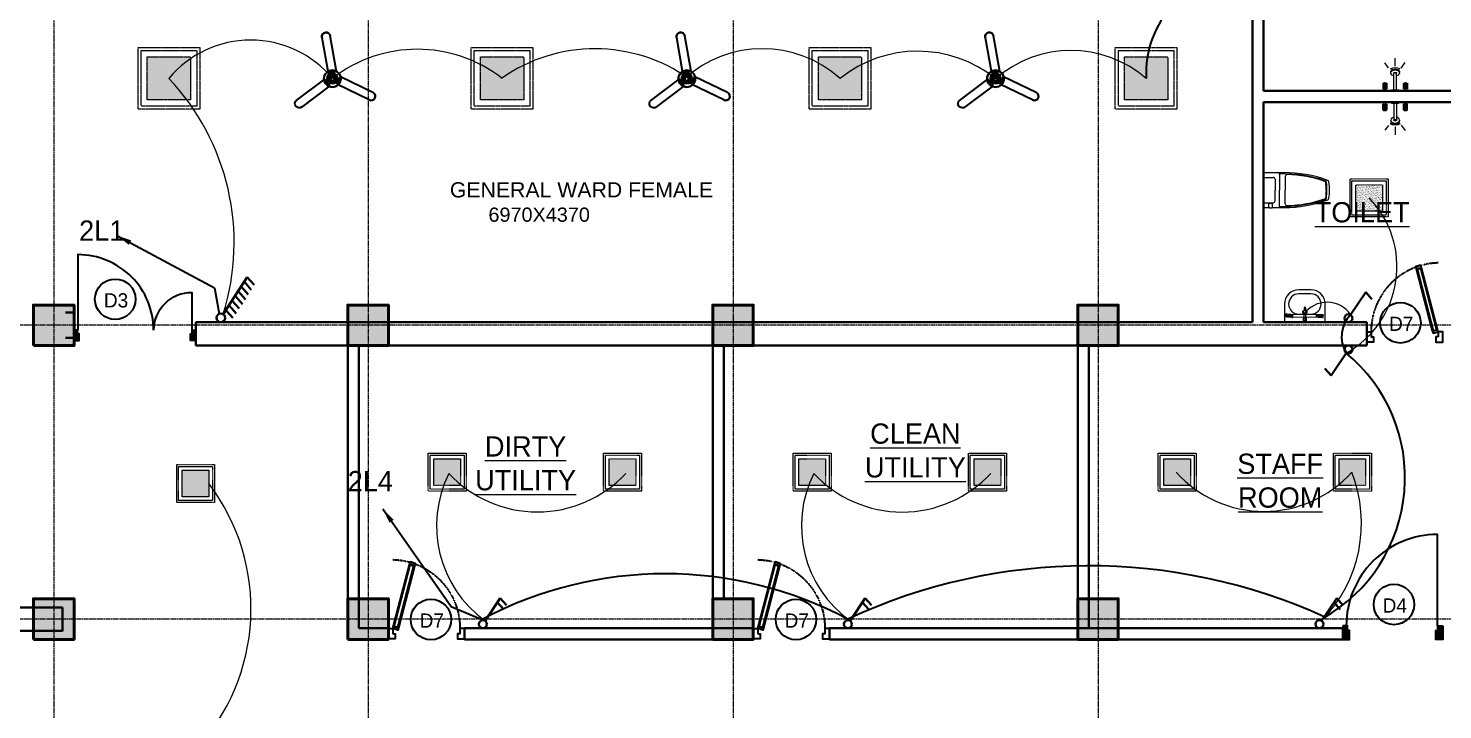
# Model space of a CAD drawing. Header units: inches. Extents: x -3071 to 2534411, y -17796 to 388172.
# Drawn here: x 1693144 to 1707095, y 360455 to 367181 of the extents above; entities that cross this region are included whole.
import ezdxf
from ezdxf.enums import TextEntityAlignment as Align

# ---------------------------------------------------------------- set-up
doc = ezdxf.new("R2010")
doc.units = ezdxf.units.IN
doc.header["$MEASUREMENT"] = 0
for name, pattern in [('ACAD_ISO08W100', [36, 24, -3, 6, -3]), ('CENTER', [2, 1.25, -0.25, 0.25, -0.25]), ('TRAZOS1', [0.15, 0.1, -0.05])]:
    doc.linetypes.add(name, pattern=pattern)
for name, color, linetype, lineweight in [('001-Archi-Opening Tags', 14, 'Continuous', 25), ('001-Archi-Sanitary', 130, 'Continuous', 5), ('001-Archi-Text', 180, 'Continuous', 18), ('002-Archi- Opening', 90, 'Continuous', 25), ('1 LIGHT N SWITCH', 3, 'Continuous', 25), ('A .4 col', 5, 'Continuous', 40), ('cen', 50, 'ACAD_ISO08W100', 5), ('p1 walls stone outline', 4, 'Continuous', 30), ('Picture Light', 3, 'Continuous', 35), ('Switches', 173, 'Continuous', 15), ('text', 7, 'Continuous', 25)]:
    doc.layers.add(name, color=color, linetype=linetype, lineweight=lineweight)
for name, color, linetype in [('1 x 4 recessed', 80, 'CENTER'), ('2 x 11 recessed', 60, 'CENTER'), ('Bathroom Mirror Light', 111, 'CENTER'), ('ceilling fan', 3, 'Continuous'), ('thrtywpanel', 7, 'Continuous'), ('Wires', 1, 'Continuous')]:
    doc.layers.add(name, color=color, linetype=linetype)
doc.styles.add('AERIAL', font='arial.ttf', dxfattribs={"height": 10})
doc.styles.add('Archi 100', font='GOTHIC.TTF', dxfattribs={"height": 200})
doc.styles.add('CG', font='GOTHIC.TTF', dxfattribs={"height": 40})
doc.dimstyles.new('Archi 100', dxfattribs={"dimtxt": 200, "dimasz": 150, "dimexe": 150, "dimexo": 300, "dimgap": 50, "dimtad": 1, "dimdec": 0, "dimrnd": 5, "dimzin": 0, "dimdsep": 46, "dimtxsty": 'Archi 100', "dimblk": 'ARCHTICK', "dimcen": 0.09, "dimdle": 150, "dimclrd": 256, "dimclre": 256, "dimclrt": 256, "dimadec": 0, "dimazin": 0, "dimtfac": 1, "dimtdec": 0, "dimtix": 1, "dimtofl": 0, "dimtmove": 0, "dimatfit": 3, "dimfxl": 150, "dimfxlon": 1, "dimtolj": 1, "dimtzin": 0, "dimlwd": -1, "dimlwe": -1, "dimarcsym": 0})

# ---------------------------------------------------------------- blocks, each defined once
blk = doc.blocks.new('*U652')
at = {"ltscale": 100}
for points in [[(5, 50), (5, -50), (55, -50), (55, 15), (40, 15), (40, 50)], [(1195, 50), (1195, -50), (1145, -50), (1145, 15), (1160, 15), (1160, 50)]]:
    blk.add_hatch(color=256, dxfattribs=at).paths.add_polyline_path(points)
for points in [[(783, 50, 0.414214), (43, 790), (43, 50)], [(786, 50, -0.414214), (1157, 421), (1157, 50)]]:
    blk.add_lwpolyline(points, format="xyb", dxfattribs=at)
for points in [[(5, 50), (5, -50), (55, -50), (55, 15), (40, 15), (40, 50)], [(1195, 50), (1195, -50), (1145, -50), (1145, 15), (1160, 15), (1160, 50)]]:
    blk.add_lwpolyline(points, close=True)
blk = doc.blocks.new('SGOWER')
for p, q in [((1272582, 1354836), (1272534, 1354873)), ((1272729, 1354878), (1272791, 1354878)), ((1272729, 1354867), (1272791, 1354867)), ((1272731, 1354885), (1272791, 1354885)), ((1272731, 1354861), (1272791, 1354861)), ((1272734, 1354889), (1272791, 1354889)), ((1272734, 1354856), (1272791, 1354856)), ((1272735, 1354891), (1272791, 1354891)), ((1272735, 1354854), (1272791, 1354854)), ((1272737, 1354893), (1272791, 1354893)), ((1272791, 1354853), (1272737, 1354853)), ((1272791, 1354893), (1272791, 1354853)), ((1272791, 1354883), (1272811, 1354883)), ((1272791, 1354863), (1272811, 1354863)), ((1272811, 1354883), (1272811, 1354863)), ((1272568, 1354771), (1272487, 1354771)), ((1272585, 1354711), (1272530, 1354674)), ((1272634, 1354814), (1272622, 1354814)), ((1272634, 1354728), (1272622, 1354728)), ((1272637, 1354787), (1272634, 1354787)), ((1272637, 1354755), (1272634, 1354755)), ((1272637, 1354755), (1272637, 1354787)), ((1272801, 1354784), (1272637, 1354784)), ((1272801, 1354759), (1272637, 1354759)), ((1272731, 1354682), (1272791, 1354682)), ((1272734, 1354686), (1272791, 1354686)), ((1272735, 1354688), (1272791, 1354688)), ((1272791, 1354690), (1272737, 1354690)), ((1272791, 1354649), (1272791, 1354690)), ((1272791, 1354680), (1272811, 1354680)), ((1272811, 1354807), (1272801, 1354807)), ((1272801, 1354807), (1272801, 1354736)), ((1272811, 1354736), (1272801, 1354736)), ((1272811, 1354807), (1272811, 1354736)), ((1272811, 1354680), (1272811, 1354659)), ((1272729, 1354675), (1272791, 1354675)), ((1272729, 1354664), (1272791, 1354664)), ((1272731, 1354658), (1272791, 1354658)), ((1272734, 1354653), (1272791, 1354653)), ((1272735, 1354651), (1272791, 1354651)), ((1272737, 1354649), (1272791, 1354649)), ((1272791, 1354659), (1272811, 1354659))]:
    blk.add_line(p, q)
at = {"extrusion": (0, 0, -1)}
blk.add_ellipse((1272687, 1354771), major_axis=(0, 103), ratio=1, start_param=4.205176, end_param=5.219602, dxfattribs=at)
for centre, major_axis, start_param, end_param in [((1272759, 1354873), (-21.6, -21.6), -1.515126, -0.055671), ((1272661, 1354771), (-47.9, -47.9), -1.207719, -0.363078), ((1272622, 1354789), (-18, 18), 5.497787, 6.646263), ((1272622, 1354754), (-18, -18), -0.363078, 0.785398), ((1272661, 1354771), (-40.7, 40.7), 0.215777, 1.355019), ((1272634, 1354789), (-18, 18), 4.496612, 6.498962), ((1272634, 1354754), (-18, 18), 1.355019, 3.357369), ((1272655, 1354771), (-19.1, 19.1), 0.161314, 1.409482), ((1272606, 1354771), (-40.7, -40.7), 2.578612, 2.925816), ((1272606, 1354771), (-40.7, 40.7), 3.357369, 3.704573), ((1272759, 1354670), (-21.6, -21.6), -1.515126, -0.055671)]:
    blk.add_ellipse(centre, major_axis=major_axis, ratio=1, start_param=start_param, end_param=end_param)
blk = doc.blocks.new('ed 17')
for p, q in [((95, -116), (44, -130)), ((44, -130), (208, -761)), ((50, -152), (101, -138)), ((101, -138), (95, -116)), ((259, -748), (101, -138)), ((101, -138), (259, -748)), ((94, -140), (58, -150)), ((58, -150), (215, -759)), ((94, -140), (251, -750)), ((215, -759), (208, -761)), ((208, -761), (215, -788)), ((251, -750), (215, -759)), ((266, -774), (215, -788)), ((251, -750), (259, -748)), ((259, -748), (266, -774))]:
    blk.add_line(p, q)
for points in [[(44, -80), (67, -80), (67, -30), (0, -30), (0, -130), (44, -130), (208, -761), (215, -788), (266, -774), (259, -748), (101, -138), (101, -138), (95, -116), (44, -130)], [(58, -150), (215, -759), (251, -750), (94, -140)]]:
    blk.add_lwpolyline(points, close=True)
at = {"elevation": 0}
blk.add_lwpolyline([(750, -30), (750, -130), (706, -130), (706, -80), (683, -80), (683, -30)], close=True, dxfattribs=at)
at = {"linetype": 'TRAZOS1'}
blk.add_arc((28, -133), 678, 271.3504, 0.2643, dxfattribs=at)
blk = doc.blocks.new('window tag')
blk.add_circle((0, 0), 200)
at = {"style": 'Archi 100', "flags": 1}
for tag, p in [('WIDTH', (15, 174.5)), ('HEIGHT', (-4.5, -348.5))]:
    blk.add_attdef(tag, p, '', height=200, dxfattribs=at)
at = {"style": 'Archi 100'}
blk.add_attdef('SYMBOL', text='', height=200, dxfattribs=at).set_placement((8, -10.5), align=Align.MIDDLE_CENTER)
blk = doc.blocks.new('*U717')
at = {"ltscale": 100}
for points in [[(5, 50), (5, -50), (55, -50), (55, 15), (40, 15), (40, 50)], [(735, 50), (735, -50), (685, -50), (685, 15), (700, 15), (700, 50)]]:
    blk.add_hatch(color=256, dxfattribs=at).paths.add_polyline_path(points)
blk.add_lwpolyline([(43, 50), (43, 716, -0.414214), (709, 50)], format="xyb", dxfattribs=at)
for points in [[(5, 50), (5, -50), (55, -50), (55, 15), (40, 15), (40, 50)], [(735, 50), (735, -50), (685, -50), (685, 15), (700, 15), (700, 50)]]:
    blk.add_lwpolyline(points, close=True)
blk = doc.blocks.new('sa oct uni toi')
for p, q in [((-214, 420), (-214, 287)), ((-88, 458), (-200, 458)), ((-158, 439), (-158, 287)), ((-89, 455), (-89, 420)), ((-60, 461), (-82, 461)), ((-19, 458), (-54, 458)), ((-53, 455), (-53, 420)), ((0, 439), (0, 287)), ((-214, 151), (-214, 287)), ((-158, 132), (-158, 287)), ((-113, 392), (-113, 287)), ((-113, 179), (-113, 287)), ((0, 411), (-94, 411)), ((-60, 414), (-82, 414)), ((-82, 414), (-82, 411)), ((-60, 414), (-60, 411)), ((0, 132), (0, 287)), ((0, 160), (-94, 160)), ((-19, 113), (-200, 113))]:
    blk.add_line(p, q)
for centre, radius, start, end in [((-200, -804), 1262, 90, 110.0218), ((-200, -804), 1250, 88.0034, 109.0034), ((-200, -804), 1243, 91.5459, 109.0034), ((-233, 420), 18.9, 360, 91.5459), ((-139, 439), 18.9, 90, 180), ((-82, 455), 6.31, 150, 180), ((-82, 420), 6.31, 180, 270), ((-82, 455), 6.31, 90, 150), ((-60, 455), 6.31, 30, 90), ((-60, 420), 6.31, 270, 360), ((-60, 455), 6.31, 360, 30), ((-19, 439), 18.9, 360, 90), ((-35, 287), 615, 172.6652, 179.9981), ((15, 287), 665, 180.0016, 187.0523), ((-626, 364), 18.9, 110.0218, 174.8892), ((-44, 287), 580, 172.6856, 179.998), ((6, 287), 631, 180.0016, 187.0158), ((-601, 359), 18.9, 109.0034, 174.9977), ((-44, 287), 575, 172.6683, 179.998), ((7, 287), 625, 180.0016, 187.0303), ((-601, 359), 12.6, 109.0034, 174.9977), ((-94, 392), 18.9, 90, 180), ((-626, 207), 18.9, 185.1108, 249.9782), ((-200, 1375), 1262, 249.9782, 270), ((-601, 212), 18.9, 185.0023, 250.9966), ((-601, 212), 12.6, 185.0023, 250.9966), ((-200, 1375), 1250, 250.9966, 271.9966), ((-200, 1375), 1243, 250.9966, 268.4541), ((-233, 151), 18.9, 268.4541, 360), ((-94, 179), 18.9, 180, 270), ((-139, 132), 18.9, 180, 270), ((-19, 132), 18.9, 270, 360)]:
    blk.add_arc(centre, radius, start, end)
blk = doc.blocks.new('charpi western plan with cistern')
at = {"rotation": 270}
blk.add_blockref('sa oct uni toi', (-287, 0), dxfattribs=at)
blk = doc.blocks.new('tap bib short neck plan')
at = {"linetype": 'Continuous'}
blk.add_lwpolyline([(39, 10), (0, 10), (0, -10), (39, -10)], dxfattribs=at)
blk.add_lwpolyline([(74, -8), (95, -8, 1), (95, 8), (74, 8)], format="xyb", dxfattribs=at)
for radius in [20, 15]:
    blk.add_circle((56, 0), radius, dxfattribs=at)
blk = doc.blocks.new('washbasin plan 0400w with tap')
blk.add_lwpolyline([(60, 320, -0.312376), (60, 320), (-60, 320, 0.414214), (-200, 180), (-200, 0), (200, 0), (200, 180, 0.414214)], format="xyb", close=True)
blk.add_lwpolyline([(10, 80), (60, 80, 1), (60, 280), (-60, 280, 1), (-60, 80), (-10, 80)], format="xyb")
at = {"linetype": 'Continuous'}
for points in [[(-14, 45), (14, 45), (14, 15), (-14, 15)], [(-10, 15), (10, 15), (10, 0), (-10, 0)]]:
    blk.add_lwpolyline(points, close=True, dxfattribs=at)
at = {"ltscale": 100, "rotation": 90}
blk.add_blockref('tap bib short neck plan', (0, 45), dxfattribs=at)
blk = doc.blocks.new('_ArchTick')
at = {"color": 0, "linetype": 'ByBlock', "const_width": 0.15}
blk.add_lwpolyline([(-0.5, -0.5), (0.5, 0.5)], dxfattribs=at)
blk = doc.blocks.new('*D1159')
at = {"transparency": 16777216}
for p, q in [((1623, 368819), (1623, 364300)), ((1473, 368669), (1773, 368669)), ((1773, 364450), (1473, 364450))]:
    blk.add_line(p, q, dxfattribs=at)
at = {"layer": 'Defpoints', "color": 0, "transparency": 16777216}
for p in [(0, 368669), (1623, 364450), (1764300, 364450)]:
    blk.add_point(p, dxfattribs=at)
at = {"transparency": 16777216, "xscale": 150, "yscale": 150, "zscale": 150}
for p, rotation in [((1623, 368669), 90), ((1623, 364450), 270)]:
    blk.add_blockref('_ArchTick', p, dxfattribs=dict(at, rotation=rotation))
at = {"transparency": 16777216, "insert": (1468, 366560), "char_height": 200, "attachment_point": 5, "rotation": 90, "style": 'Archi 100'}
blk.add_mtext('\\A1;4220', dxfattribs=at)
blk = doc.blocks.new('1by1 15w')
at = {"layer": '2 x 11 recessed', "lineweight": 0, "true_color": 0xffffff}
h = blk.add_hatch(dxfattribs=at)
h.set_pattern_fill('DOTS', scale=7.6)
h.set_pattern_definition([(0, (-24150.00014, -28906.40267), (0.2375, 0.475), [0, -0.475])])
h.paths.add_polyline_path([(111699, 133932), (111912, 133932), (111912, 133720), (111699, 133720)])
at = {"layer": '2 x 11 recessed', "lineweight": 0}
for points in [[(111654, 133978), (111958, 133978), (111958, 133674), (111654, 133674)], [(111669, 133963), (111942, 133963), (111942, 133689), (111669, 133689)], [(111699, 133932), (111912, 133932), (111912, 133720), (111699, 133720)]]:
    blk.add_lwpolyline(points, close=True, dxfattribs=at)
blk = doc.blocks.new('1by1 6w')
at = {"layer": '2 x 11 recessed', "lineweight": 0}
h = blk.add_hatch(dxfattribs=at)
h.set_pattern_fill('AR-SAND', color=256, scale=7.6)
h.set_pattern_definition([(37.5, (-507751.777, 116886.896), (-0.47874952, 14.64386064), [0, -11.552, 0, -12.92, 0, -12.35]), (7.5, (-507751.777, 116886.896), (13.45030296, 21.4483101), [0, -6.232, 0, -10.412, 0, -3.99]), (327.5, (-507761.125, 116886.896), (23.66747815, 0.0430088), [0, -3.8, 0, -13.68, 0, -17.86]), (317.5, (-507761.125, 116886.896), (22.8465622, 6.6703343), [0, -1.9, 0, -8.968, 0, -10.26])])
h.paths.add_polyline_path([(-106, 106), (106, 106), (106, -106), (-106, -106)])
for points in [[(-152, 152), (152, 152), (152, -152), (-152, -152)], [(-137, 137), (137, 137), (137, -137), (-137, -137)], [(-106, 106), (106, 106), (106, -106), (-106, -106)]]:
    blk.add_lwpolyline(points, close=True, dxfattribs=at)
blk = doc.blocks.new('PL light')
at = {"layer": 'Picture Light', "ltscale": 3}
h = blk.add_hatch(dxfattribs=at)
h.set_pattern_fill('STEEL', color=256, scale=6.073914, angle=30, style=0)
h.set_pattern_definition([(75, (767072.6998, 15027.03445), (-0.733368774, 0.1965055708), []), (75, (767072.51, 15027.3632), (-0.733368774, 0.1965055708), [])])
h.paths.add_polyline_path([(886578.6, -139924), (886578.6, -139940.2), (886607.7, -139940.2), (886607.7, -139924)])
h.paths.add_polyline_path([(886742.5, -139924), (886742.5, -139940.2), (886773.3, -139940.2, -0.797089), (886773.3, -139930.7), (886773.3, -139924)])
at = {"layer": 'Picture Light', "linetype": 'Continuous', "lineweight": 13}
for p, q in [((886607.7, -139924), (886607.7, -139940.2)), ((886677.3, -139940.2), (886677.3, -139967.2)), ((886742.5, -139924), (886742.5, -139940.2))]:
    blk.add_line(p, q, dxfattribs=at)
blk.add_lwpolyline([(886578.6, -139924), (886773.3, -139924), (886773.3, -139940.2), (886578.6, -139940.2)], close=True, dxfattribs=at)
blk = doc.blocks.new('36W LED PANEL')
at = {"layer": '2 x 11 recessed', "lineweight": 0, "true_color": 0xffffff, "transparency": 33554664}
h = blk.add_hatch(color=7, dxfattribs=at)
h.dxf.hatch_style = 1
h.set_gradient(color1=(0, 0, 255), color2=(255, 255, 0))
h.paths.add_polyline_path([(-213, 213), (213, 213), (213, -213), (-213, -213)])
at = {"layer": '2 x 11 recessed', "lineweight": 0}
for points in [[(-304, 304), (304, 304), (304, -304), (-304, -304)], [(-274, 274), (274, 274), (274, -274), (-274, -274)], [(-213, 213), (213, 213), (213, -213), (-213, -213)]]:
    blk.add_lwpolyline(points, close=True, dxfattribs=at)
blk = doc.blocks.new('2 WAY')
at = {"layer": 'Switches', "lineweight": 30}
for p, q in [((1.76, 2.13), (6.02, 8.52)), ((6.02, 8.52), (7.78, 6.51)), ((5.27, 7.27), (7.02, 5.26))]:
    blk.add_line(p, q, dxfattribs=at)
blk.add_circle((1.13, 1.13), 1.13, dxfattribs=at)
blk = doc.blocks.new('CEILING FAN')
at = {"color": 3, "extrusion": (-0.984895, -0.173153, 0)}
for p, q in [((106626.4, -145944.4, -77.9), (106626.4, -145944.4, -75.8)), ((106626.4, -145944.4, -77.9), (106646.3, -146057.8, -77.9)), ((106646.3, -146057.8, -77.9), (106646.3, -146057.8, -75.8))]:
    blk.add_line(p, q, dxfattribs=at)
at = {"color": 3}
for p, q in [((106626.4, -145944.4, -77.9), (106626.4, -145944.4, -75.8)), ((106653.1, -145939.7, -77.9), (106653.1, -145939.7, -75.8)), ((106673, -146053.1, -75.8), (106646.3, -146057.8, -75.8)), ((106543.3, -146147, -75.8), (106635.2, -146077.5, -75.8)), ((106651.6, -146099.2, -75.8), (106559.7, -146168.6, -75.8)), ((106635.2, -146077.5, -75.8), (106651.6, -146099.2, -75.8)), ((106673.6, -146093.9, -75.8), (106685.4, -146069.5, -75.8)), ((106777.3, -146144.1, -75.8), (106673.6, -146093.9, -75.8)), ((106789.1, -146119.7, -77.9), (106789.1, -146119.7, -75.8))]:
    blk.add_line(p, q, dxfattribs=at)
at = {"color": 3, "extrusion": (0.984895, 0.173153, 0)}
for p, q in [((106653.1, -145939.7, -77.9), (106653.1, -145939.7, -75.8)), ((106673, -146053.1, -77.9), (106673, -146053.1, -75.8))]:
    blk.add_line(p, q, dxfattribs=at)
at = {"color": 3, "extrusion": (0, 0, -1)}
for p, q in [((106673, -146053.1, -77.9), (106653.1, -145939.7, -77.9)), ((106646.3, -146057.8, -77.9), (106673, -146053.1, -77.9)), ((106543.3, -146147, -77.9), (106635.2, -146077.5, -77.9)), ((106651.6, -146099.2, -77.9), (106559.7, -146168.6, -77.9)), ((106635.2, -146077.5, -77.9), (106651.6, -146099.2, -77.9)), ((106673.6, -146093.9, -77.9), (106685.4, -146069.5, -77.9)), ((106777.3, -146144.1, -77.9), (106673.6, -146093.9, -77.9))]:
    blk.add_line(p, q, dxfattribs=at)
at = {"color": 3, "extrusion": (0.173153, -0.984895, 0)}
for p, q in [((106673, -146053.1, -75.8), (106646.3, -146057.8, -75.8)), ((106646.3, -146057.8, -77.9), (106673, -146053.1, -77.9)), ((106646.3, -146057.8, -77.9), (106646.3, -146057.8, -75.8)), ((106673, -146053.1, -77.9), (106673, -146053.1, -75.8))]:
    blk.add_line(p, q, dxfattribs=at)
at = {"color": 3, "extrusion": (-0.602909, 0.79781, 0)}
for p, q in [((106543.3, -146147, -75.8), (106635.2, -146077.5, -75.8)), ((106543.3, -146147, -77.9), (106635.2, -146077.5, -77.9)), ((106635.2, -146077.5, -77.9), (106635.2, -146077.5, -75.8))]:
    blk.add_line(p, q, dxfattribs=at)
at = {"color": 3, "extrusion": (0.602909, -0.79781, 0)}
for p, q in [((106651.6, -146099.2, -75.8), (106559.7, -146168.6, -75.8)), ((106651.6, -146099.2, -77.9), (106559.7, -146168.6, -77.9)), ((106651.6, -146099.2, -77.9), (106651.6, -146099.2, -75.8)), ((106561.9, -146166.6, -2.2), (106561.9, -146166.6, -0.2))]:
    blk.add_line(p, q, dxfattribs=at)
at = {"color": 3, "extrusion": (0.79781, 0.602909, 0)}
for p, q in [((106635.2, -146077.5, -75.8), (106651.6, -146099.2, -75.8)), ((106635.2, -146077.5, -77.9), (106635.2, -146077.5, -75.8)), ((106635.2, -146077.5, -77.9), (106651.6, -146099.2, -77.9)), ((106651.6, -146099.2, -77.9), (106651.6, -146099.2, -75.8))]:
    blk.add_line(p, q, dxfattribs=at)
at = {"color": 3, "extrusion": (-0.900152, 0.435576, 0)}
for p, q in [((106673.6, -146093.9, -75.8), (106685.4, -146069.5, -75.8)), ((106673.6, -146093.9, -77.9), (106685.4, -146069.5, -77.9)), ((106673.6, -146093.9, -77.9), (106673.6, -146093.9, -75.8)), ((106685.4, -146069.5, -77.9), (106685.4, -146069.5, -75.8))]:
    blk.add_line(p, q, dxfattribs=at)
at = {"color": 3, "extrusion": (-0.435576, -0.900152, 0)}
for p, q in [((106777.3, -146144.1, -75.8), (106673.6, -146093.9, -75.8)), ((106673.6, -146093.9, -77.9), (106673.6, -146093.9, -75.8)), ((106777.3, -146144.1, -77.9), (106673.6, -146093.9, -77.9))]:
    blk.add_line(p, q, dxfattribs=at)
at = {"color": 3, "extrusion": (0.435576, 0.900152, 0)}
for p, q in [((106685.4, -146069.5, -77.9), (106685.4, -146069.5, -75.8)), ((106685.4, -146069.5, -77.9), (106789.1, -146119.7, -77.9)), ((106789.1, -146119.7, -77.9), (106789.1, -146119.7, -75.8))]:
    blk.add_line(p, q, dxfattribs=at)
at = {"color": 3}
for centre, radius in [((106659.6, -146076.1, -70.9), 26.7), ((106659.6, -146076.1, -81.1), 26.7), ((106659.6, -146076.1, 0.2), 6.78)]:
    blk.add_circle(centre, radius, dxfattribs=at)
at = {"color": 3, "extrusion": (0, 0, -1)}
for centre, radius in [((-106659.6, -146076.1, 81.1), 26.7), ((-106659.6, -146076.1, 70.9), 26.7), ((-106659.6, -146076.1, 81.1), 6.78), ((-106659.6, -146076.1, 81.1), 6.78)]:
    blk.add_circle(centre, radius, dxfattribs=at)
at = {"color": 3, "extrusion": (-0.024462, -1e-16, 0.999701)}
for centre, radius in [((146075.5, 106627.9, -2592.9), 16.3), ((146075.2, 106627.9, -2592.9), 14.5), ((146075.2, 106627.9, -2592.9), 14.5), ((146075.5, 106627.9, -2614.6), 8.13)]:
    blk.add_circle(centre, radius, dxfattribs=at)
at = {"color": 3, "extrusion": (0.024462, 1e-16, -0.999701)}
for centre, radius in [((-146075.5, 106627.9, 2592.9), 16.3), ((-146075.7, 106627.9, 2609.1), 10.2), ((-146075.3, 106627.9, 2609.1), 9.08), ((-146075.2, 106627.9, 2614.6), 7.26)]:
    blk.add_circle(centre, radius, dxfattribs=at)
at = {"color": 3, "extrusion": (0.024462, 0, -0.999701)}
blk.add_circle((-146075.3, 106627.9, 2609.1), 6.78, dxfattribs=at)
at = {"color": 3, "extrusion": (0, 0, -1)}
for centre, start, end in [((-106639.7, -145942, 77.9), 350.0288, 170.0288), ((-106639.7, -145942, 75.8), 350.0288, 170.0288), ((-106553.7, -146155.7, 2.2), 232.9215, 52.9215), ((-106783.2, -146131.9, 75.8), 115.822, 295.822), ((-106783.2, -146131.9, 77.9), 115.822, 295.822), ((-106783.2, -146131.9, 77.9), 115.822, 295.822)]:
    blk.add_arc(centre, 13.6, start, end, dxfattribs=at)
at = {"color": 3}
for centre, start, end in [((106639.7, -145942, -75.8), 9.9712, 189.9712), ((106639.7, -145942, -77.9), 9.9712, 189.9712), ((106783.2, -146131.9, -75.8), 244.178, 64.178)]:
    blk.add_arc(centre, 13.6, start, end, dxfattribs=at)
blk = doc.blocks.new('8 gang')
at = {"layer": 'Switches', "lineweight": 30}
for p, q in [((1.74, 2.08), (7.96, 11.68)), ((7.96, 11.68), (9.72, 9.67)), ((5.7, 7.92), (7.46, 5.92)), ((6.46, 9.17), (8.21, 7.17)), ((7.21, 10.43), (8.97, 8.42)), ((3.32, 4.29), (5.08, 2.28)), ((4.07, 5.54), (5.83, 3.54)), ((4.95, 6.67), (6.71, 4.66)), ((2.44, 3.16), (4.2, 1.16))]:
    blk.add_line(p, q, dxfattribs=at)
blk.add_circle((1.13, 1.13), 1.13, dxfattribs=at)
blk = doc.blocks.new('1 WAY')
at = {"layer": 'Switches', "lineweight": 30}
for p, q in [((1.76, 2.13), (6.02, 8.52)), ((6.02, 8.52), (7.78, 6.51))]:
    blk.add_line(p, q, dxfattribs=at)
blk.add_circle((1.13, 1.13), 1.13, dxfattribs=at)

msp = doc.modelspace()

# ---------------------------------------------------------------- hatches: boundary and pattern name
at = {"layer": 'A .4 col', "linetype": 'Continuous'}
h = msp.add_hatch(color=256, dxfattribs=at)
h.dxf.hatch_style = 1
h.paths.add_polyline_path([(1693195.4, 364049.4), (1693595.4, 364049.4), (1693595.4, 364449.4), (1693195.4, 364449.4)])
h = msp.add_hatch(color=256, dxfattribs=at)
h.dxf.hatch_style = 1
h.paths.add_polyline_path([(1696295.4, 364049.4), (1696695.4, 364049.4), (1696695.4, 364449.4), (1696295.4, 364449.4)])
h = msp.add_hatch(color=256, dxfattribs=at)
h.dxf.hatch_style = 1
h.paths.add_polyline_path([(1699895.4, 364049.4), (1700295.4, 364049.4), (1700295.4, 364449.4), (1699895.4, 364449.4)])
h = msp.add_hatch(color=256, dxfattribs=at)
h.dxf.hatch_style = 1
h.paths.add_polyline_path([(1703495.4, 364049.4), (1703895.4, 364049.4), (1703895.4, 364449.4), (1703495.4, 364449.4)])
h = msp.add_hatch(color=256, dxfattribs=at)
h.dxf.hatch_style = 1
h.paths.add_polyline_path([(1693195.4, 361149.4), (1693595.4, 361149.4), (1693595.4, 361549.4), (1693195.4, 361549.4)])
h = msp.add_hatch(color=256, dxfattribs=at)
h.dxf.hatch_style = 1
h.paths.add_polyline_path([(1696295.4, 361149.4), (1696695.4, 361149.4), (1696695.4, 361549.4), (1696295.4, 361549.4)])
h = msp.add_hatch(color=256, dxfattribs=at)
h.dxf.hatch_style = 1
h.paths.add_polyline_path([(1699895.4, 361149.4), (1700295.4, 361149.4), (1700295.4, 361549.4), (1699895.4, 361549.4)])
h = msp.add_hatch(color=256, dxfattribs=at)
h.dxf.hatch_style = 1
h.paths.add_polyline_path([(1703495.4, 361149.4), (1703895.4, 361149.4), (1703895.4, 361549.4), (1703495.4, 361549.4)])

# ---------------------------------------------------------------- linework, layer by layer
for points in [[(1693195.4, 364049.4), (1693595.4, 364049.4), (1693595.4, 364449.4), (1693195.4, 364449.4)], [(1696295.4, 364049.4), (1696695.4, 364049.4), (1696695.4, 364449.4), (1696295.4, 364449.4)], [(1699895.4, 364049.4), (1700295.4, 364049.4), (1700295.4, 364449.4), (1699895.4, 364449.4)], [(1703495.4, 364049.4), (1703895.4, 364049.4), (1703895.4, 364449.4), (1703495.4, 364449.4)], [(1693195.4, 361149.4), (1693595.4, 361149.4), (1693595.4, 361549.4), (1693195.4, 361549.4)], [(1696295.4, 361149.4), (1696695.4, 361149.4), (1696695.4, 361549.4), (1696295.4, 361549.4)], [(1699895.4, 361149.4), (1700295.4, 361149.4), (1700295.4, 361549.4), (1699895.4, 361549.4)], [(1703495.4, 361149.4), (1703895.4, 361149.4), (1703895.4, 361549.4), (1703495.4, 361549.4)]]:
    msp.add_lwpolyline(points, close=True, dxfattribs=at)
at = {"layer": 'cen', "ltscale": 2}
for p, q in [((1693395.4, 374438.91), (1693395.4, 347494.76)), ((1696495.4, 374438.91), (1696495.4, 347494.76)), ((1700095.4, 374438.91), (1700095.4, 347494.76)), ((1703695.4, 374438.91), (1703695.4, 347494.76)), ((1711810.4, 364249.4), (1664130.4, 364249.4)), ((1711810.4, 361349.4), (1664130.4, 361349.4))]:
    msp.add_line(p, q, dxfattribs=at)
at = {"layer": 'Defpoints'}
for centre, radius, start, end in [((1705169.56, 366732.93), 1000.54, 91.445146, 182.67171), ((1706398.36, 364139.16), 301.19, 134.576036, 212.765757), ((1705130.38, 362744.93), 1593.43, 299.629045, 50.53525), ((1699427.16, 357954.36), 3842.58, 62.071143, 117.912713), ((1703602.12, 356246.69), 5628.42, 65.520697, 114.96091)]:
    msp.add_arc(centre, radius, start, end, dxfattribs=at)
at = {"layer": 'p1 walls stone outline'}
for p, q in [((1705218.64, 367984.4), (1705218.63, 364279.4)), ((1705328.64, 367984.4), (1705328.64, 366561.9)), ((1705328.64, 366561.9), (1707410.4, 366561.9)), ((1705328.64, 366451.9), (1705328.63, 364279.4)), ((1705328.64, 366451.9), (1707410.4, 366451.9)), ((1693595.4, 364374.4), (1693510.4, 364374.4)), ((1694795.4, 364279.4), (1705218.63, 364279.4)), ((1694795.4, 364279.4), (1694795.4, 364049.4)), ((1705328.63, 364279.4), (1706345.4, 364279.4)), ((1706345.4, 364279.4, 0), (1706345.4, 364049.4)), ((1693595.4, 364124.4), (1693510.4, 364124.4)), ((1694795.4, 364049.4), (1706345.4, 364049.4)), ((1696295.4, 364049.4), (1696295.4, 361149.4)), ((1696405.4, 364049.4), (1696405.4, 361259.4)), ((1699895.4, 364049.4), (1699895.4, 361549.4)), ((1700005.4, 364049.4), (1700005.4, 361549.4)), ((1703495.4, 364049.4), (1703495.4, 361259.4)), ((1703605.4, 364049.4), (1703605.4, 361259.4)), ((1693482.03, 361464.4), (1692895.4, 361464.4)), ((1693482.03, 361464.4), (1693155.4, 361464.4, 0)), ((1693482.03, 361229.46), (1693482.03, 361464.4)), ((1693482.03, 361234.4), (1692895.4, 361234.4)), ((1693155.4, 361234.4, 0), (1693482.03, 361234.4, 0)), ((1696405.4, 361259.4), (1696695.4, 361259.4)), ((1696695.4, 361259.4), (1696695.4, 361149.4)), ((1697445.4, 361259.4, 0), (1697445.4, 361149.4)), ((1697445.4, 361259.4), (1700295.4, 361259.4)), ((1700295.4, 361259.4), (1700295.4, 361149.4)), ((1701045.4, 361259.4, 0), (1701045.4, 361149.4)), ((1701045.4, 361259.4), (1706108.92, 361259.4)), ((1706108.92, 361149.4), (1706108.92, 361259.4)), ((1696295.4, 361149.4), (1696695.4, 361149.4)), ((1697445.4, 361149.4), (1700295.4, 361149.4)), ((1701045.4, 361149.4), (1706108.92, 361149.4))]:
    msp.add_line(p, q, dxfattribs=at)
at = {"layer": 'Wires', "lineweight": 9}
for centre, radius, start, end in [((1695337.6, 366015.82), 1048.82, 39.736926, 140.263074), ((1696980.76, 365610.23), 1363.03, 52.135487, 127.864513), ((1698734.32, 365376.88), 1601.5, 54.667138, 125.153304), ((1700386.24, 365834.04, 17.41), 1144.83, 48.110508, 132.106116), ((1701915.72, 365727.53, 17.41), 1226.61, 51.193969, 128.589655), ((1703429.5, 365825.79), 1135.32, 49.282561, 130.940989), ((1692806.22, 365063.39), 2368.32, 342.684589, 43.255608), ((1705670.27, 364827.02), 974.39, 299.034235, 44.167088), ((1705954.37, 364195.41), 281.36, 34.237837, 144.55464), ((1698326.52, 362271.05), 1155.84, 153.459179, 234.190122), ((1698165.2, 363598.79), 1191.54, 222.910278, 317.089722), ((1701925.82, 362270, 0), 1155.84, 153.459179, 234.190122), ((1701764.5, 363597.74, 0), 1191.54, 222.910278, 317.089722), ((1705331.81, 363572.28), 1160.53, 221.827783, 318.242903), ((1704922.92, 362294.64), 1370.93, 315.498124, 21.603982), ((1693292.44, 361451.2), 2048.25, 316.880808, 37.11986)]:
    msp.add_arc(centre, radius, start, end, dxfattribs=at)

# ---------------------------------------------------------------- block references
at = {"layer": '001-Archi-Opening Tags'}
ref = msp.add_blockref('window tag', (1694001.6, 364505.89), dxfattribs=at)
ref.add_attrib('SYMBOL', 'D3', dxfattribs={"layer": '0', "height": 140, "style": 'CG'}).set_placement((1694009.6, 364495.39), align=Align.MIDDLE_CENTER)
ref = msp.add_blockref('window tag', (1706678.27, 364274.09), dxfattribs=at)
ref.add_attrib('SYMBOL', 'D7', dxfattribs={"layer": '0', "height": 140, "style": 'CG'}).set_placement((1706686.27, 364263.59), align=Align.MIDDLE_CENTER)
ref = msp.add_blockref('window tag', (1706614.46, 361494.21), dxfattribs=at)
ref.add_attrib('SYMBOL', 'D4', dxfattribs={"layer": '0', "height": 140, "style": 'CG'}).set_placement((1706622.46, 361483.71), align=Align.MIDDLE_CENTER)
ref = msp.add_blockref('window tag', (1697115.99, 361345.36), dxfattribs=at)
ref.add_attrib('SYMBOL', 'D7', dxfattribs={"layer": '0', "height": 140, "style": 'CG'}).set_placement((1697123.99, 361334.86), align=Align.MIDDLE_CENTER)
ref = msp.add_blockref('window tag', (1700715.99, 361345.36), dxfattribs=at)
ref.add_attrib('SYMBOL', 'D7', dxfattribs={"layer": '0', "height": 140, "style": 'CG'}).set_placement((1700723.99, 361334.86), align=Align.MIDDLE_CENTER)
at = {"layer": '001-Archi-Sanitary', "xscale": -1, "rotation": 90}
msp.add_blockref('SGOWER', (3061397.81, 1639373.28), dxfattribs=at)
at = {"layer": '001-Archi-Sanitary', "rotation": 90}
msp.add_blockref('SGOWER', (3061397.81, -906359.48), dxfattribs=at)
at = {"layer": '001-Archi-Sanitary', "extrusion": (0.000122475, -0.000312464, -1), "xscale": -1, "zscale": -1, "rotation": 90.0069857846302}
msp.add_blockref('charpi western plan with cistern', (-1705328.62, 365582.23, 94.63), dxfattribs=at)
at = {"layer": '001-Archi-Sanitary'}
msp.add_blockref('washbasin plan 0400w with tap', (1705735.65, 364279.4), dxfattribs=at)
at = {"layer": '002-Archi- Opening'}
for name, p, xscale, yscale, zscale in [('*U652', (1693590.36, 364149.93), 1.008402685110923, 1.008402685110923, 1.008402685110923), ('*U717', (1707102.16, 361216.97), -1.351351351346239, 1.351351351346239, 1.351351351346239)]:
    msp.add_blockref(name, p, dxfattribs=dict(at, xscale=xscale, yscale=yscale, zscale=zscale))
at = {"layer": '002-Archi- Opening', "rotation": 180}
msp.add_blockref('ed 17', (1707095.4, 364054.02), dxfattribs=at)
at = {"layer": '002-Archi- Opening', "xscale": -1, "rotation": 180}
for p in [(1696695.4, 361125.3), (1700295.4, 361125.3)]:
    msp.add_blockref('ed 17', p, dxfattribs=at)
at = {"layer": '1 LIGHT N SWITCH', "xscale": 3.090980253980554, "yscale": 3.090980253980554, "zscale": 3.090980253980554}
for p in [(1366460.23, 818201.77, 16.75), (1369956.79, 818201.77, 16.75), (1373001.64, 818201.77, 16.75)]:
    msp.add_blockref('CEILING FAN', p, dxfattribs=at)
at = {"layer": '1 x 4 recessed', "xscale": 1.232584708463633, "yscale": 1.232584708463633, "zscale": 1.232584708463633}
for name, p in [('1by1 6w', (1706369.21, 365505.93)), ('1by1 15w', (1559466.89, 197847.59)), ('1by1 15w', (1561194.4, 197847.59)), ('1by1 15w', (1563066.89, 197847.59)), ('1by1 15w', (1564794.4, 197847.59)), ('1by1 15w', (1566666.89, 197847.59)), ('1by1 15w', (1568394.4, 197847.59)), ('1by1 15w', (1556984.69, 197735.48))]:
    msp.add_blockref(name, p, dxfattribs=at)
at = {"layer": 'Bathroom Mirror Light', "linetype": 'Continuous', "lineweight": 0, "xscale": 1.829903905978427, "yscale": 1.829903905978427, "zscale": 1.829903905978427, "rotation": 359.3858265930343}
msp.add_blockref('PL light', (86040.11, 637783.44), dxfattribs=at)
at = {"layer": 'ceilling fan', "lineweight": -3, "xscale": 34.89373264493602, "yscale": 34.89373264493602, "zscale": 34.89373264493602}
for name, p in [('1 WAY', (1706125.73, 364279.4)), ('2 WAY', (1697589, 361259.4)), ('2 WAY', (1701189, 361259.4, 0)), ('2 WAY', (1705839.45, 361259.4))]:
    msp.add_blockref(name, p, dxfattribs=at)
at = {"layer": 'ceilling fan', "lineweight": -3, "xscale": 34.89373264493602, "yscale": 34.89373264493602, "zscale": 34.89373264493602, "rotation": 180}
msp.add_blockref('1 WAY', (1706204.42, 364049.4), dxfattribs=at)
at = {"layer": 'thrtywpanel'}
for p in [(1694531.08, 366686.29), (1697817.38, 366686.29), (1701150.64, 366686.29), (1704170.1, 366686.29)]:
    msp.add_blockref('36W LED PANEL', p, dxfattribs=at)
at = {"layer": 'Wires', "ltscale": 5, "xscale": 38.09999999999999, "yscale": 38.09999999999999, "zscale": 38.09999999999999}
msp.add_blockref('8 gang', (1695001.02, 364279.4), dxfattribs=at)

# ---------------------------------------------------------------- texts
at = {"layer": '001-Archi-Text', "char_height": 200, "attachment_point": 3, "style": 'Archi 100'}
for s, insert in [('{\\LTOILET}', (1706769.42, 365464.79)), ('\\pxqc;{\\LDIRTY UTILITY}', (1698537.29, 363153.76)), ('\\pxqc;{\\LCLEAN UTILITY}', (1702382.03, 363280.46)), ('\\pxqc;{\\LSTAFF ROOM}', (1705980.36, 362982.62))]:
    msp.add_mtext_dynamic_manual_height_columns(s, width=976, gutter_width=1000, heights=[0], dxfattribs=dict(at, insert=insert))
at = {"layer": 'text', "insert": (1697302.52, 365661.32), "char_height": 150, "width": 14192.8258, "attachment_point": 1, "style": 'AERIAL'}
msp.add_mtext('GENERAL WARD FEMALE\\P{\\H0.9333x;       6970X4370}', dxfattribs=at)
at = {"layer": 'Wires', "lineweight": 9, "char_height": 200, "attachment_point": 1, "style": 'CG'}
for s, insert in [('2L1', (1693645.11, 365283.85)), ('2L4', (1696294.63, 362811.04))]:
    msp.add_mtext_dynamic_manual_height_columns(s, width=291.9664, gutter_width=300, heights=[0], dxfattribs=dict(at, insert=insert))

# ---------------------------------------------------------------- dimensions: what is measured, and where the dimension line sits
dim = msp.add_linear_dim(base=(1623.21, 364450.17), p1=(0, 368669.34), p2=(1764300.46, 364450.17), angle=90, dimstyle='Archi 100', override={"dimtmove": 1})
dim.commit()
dim.dimension.update_dxf_attribs({"geometry": '*D1159', "text_midpoint": (1468.18, 366559.76)})

# ---------------------------------------------------------------- leaders
at = {"layer": 'Defpoints'}
for points in [[(1694015.95, 365135.83), (1694979.68, 364620.08), (1695026.61, 364361.65)], [(1696641.05, 362437.6), (1697314.14, 361473.77), (1697650.24, 361333.71)]]:
    msp.add_leader(points, dimstyle='Archi 100', override={"dimgap": 50, "dimtad": 0}, dxfattribs=at)

doc.saveas('drawing.dxf')
